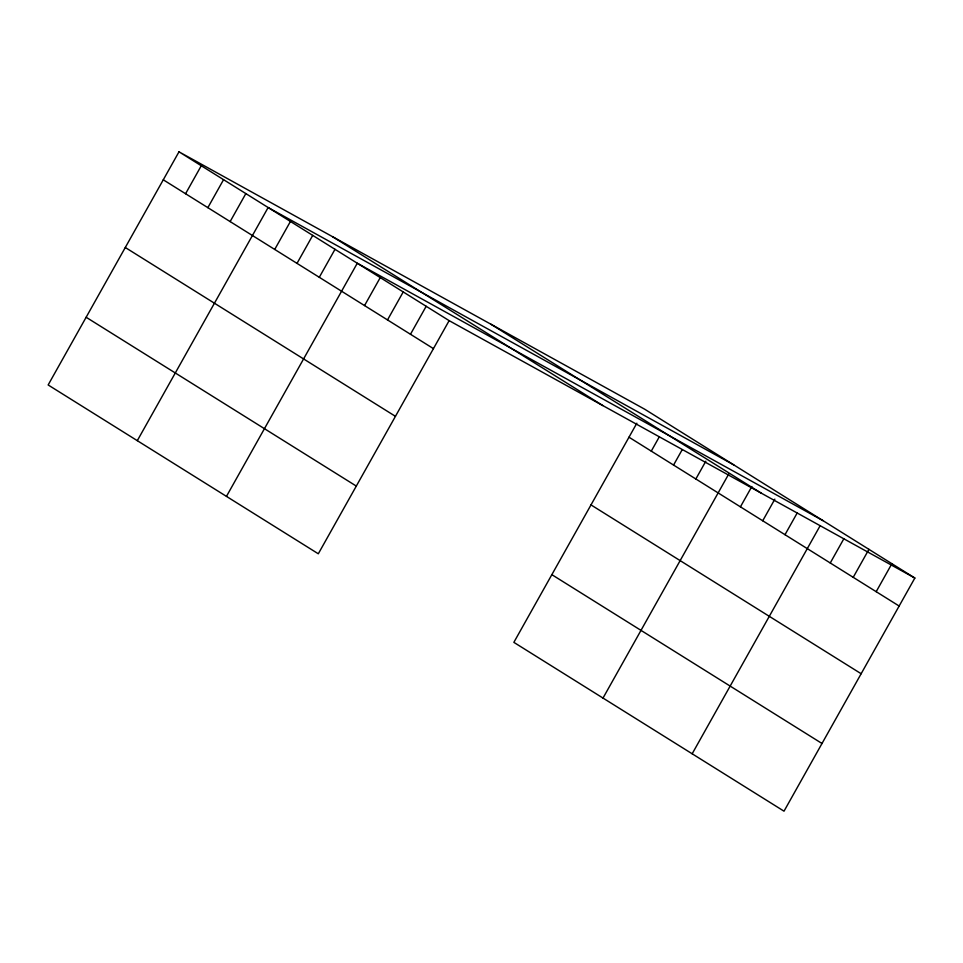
<?xml version="1.0" encoding="UTF-8"?>
<svg xmlns="http://www.w3.org/2000/svg" width="963" height="963" viewBox="0 0 963 963"><rect width="100%" height="100%" fill="white"/><g stroke="black" fill="none" stroke-linecap="round" stroke-linejoin="round"><path stroke-width="1.44" d="M178.986 151.817L48.15 384.959L318.308 553.785L449.143 320.643L178.986 151.817L644.692 409.215L914.85 578.041L784.014 811.183L513.857 642.357L636.844 423.214M185.57 193.732L201.267 165.744M207.852 207.659L223.56 179.672M230.145 221.586L245.842 193.599M137.3 440.669L268.135 207.527L733.842 464.936M274.72 249.441L290.429 221.454M297.013 263.368L312.71 235.381M319.295 277.296L335.004 249.309M226.461 496.378L357.285 263.236L822.992 520.646M364.544 305.572L380.253 277.585M387.511 319.921L403.22 291.945M410.479 334.269L426.176 306.294M651.277 451.129L659.125 437.142M673.558 465.057L682.129 449.793M695.852 478.984L705.843 461.181M603.007 698.067L728.847 473.832M740.427 506.839L751.85 486.496M762.72 520.766L774.854 499.147M785.001 534.694L797.135 513.074M692.168 753.788L820.139 525.726M830.25 562.982L843.817 538.811M853.218 577.331L868.927 549.343M876.186 591.679L891.882 563.692M449.143 320.643L914.85 578.041M491.01 324.278L761.167 493.104M332.668 236.766L602.826 405.579M628.983 437.202L899.141 606.028M163.277 179.804L433.434 348.618M590.993 504.901L861.151 673.727M125.286 247.503L395.444 416.329M551.847 574.658L822.005 743.484M86.14 317.26L356.298 486.074"/></g></svg>
